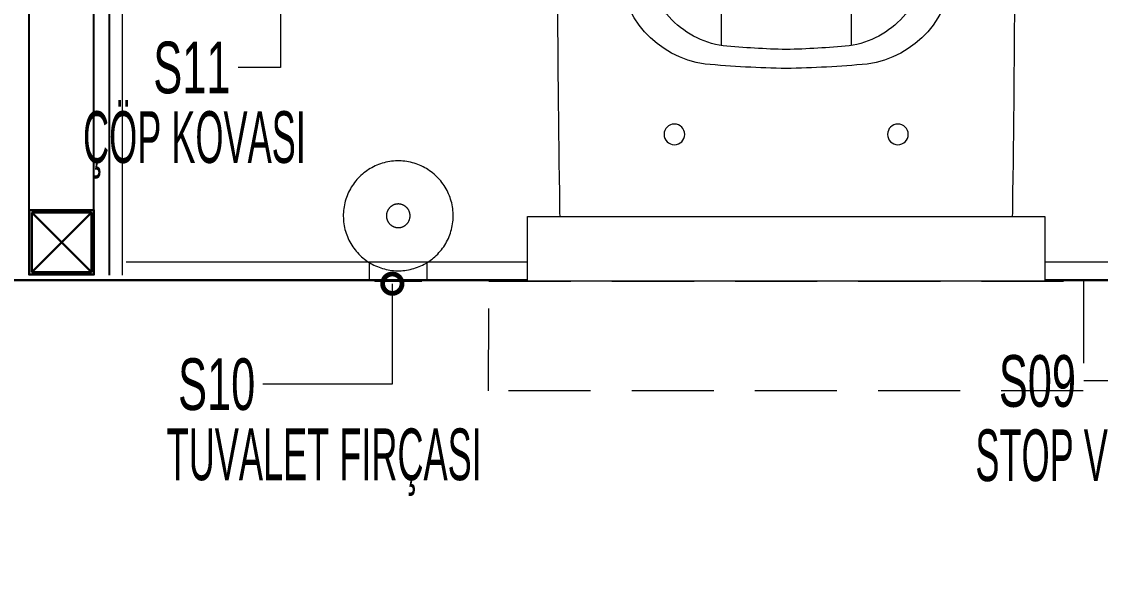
# Model space of a CAD drawing. Header units: centimetres. Extents: x 5488 to 20269, y -31398 to -19684.
# Drawn here: x 8652.9 to 8736.3, y -23219.6 to -23176.7 of the extents above; entities that cross this region are included whole.
import ezdxf
from ezdxf import colors
from ezdxf.entities.mleader import LeaderData, LeaderLine
from ezdxf.math import Vec2, Vec3

# ---------------------------------------------------------------- set-up
doc = ezdxf.new("R2010")
doc.units = ezdxf.units.CM
doc.set_wipeout_variables(frame=1)
doc.linetypes.add('2202_Autoban_Istinye Park_Food Hall_Yerlesim_Plan_Altlik$0$2202_Autoban_Istinye Park_Food Hall_PLAN_altlik_20220517$0$2202_Autoban_Istinye Park_Food Hall_PLAN_altlik_20220506$0$HIDDEN', pattern=[9.525, 6.35, -3.175])
for name, color, linetype, lineweight in [('xxx_Auto_Duvar_Duvar Plan Kesit', 7, 'Continuous', 30), ('xxx_Auto_Kaplama_Ahşap', 34, 'Continuous', 0), ('xxx_Auto_Kaplama_Ahşap Tarama', 16, 'Continuous', 5), ('xxx_Auto_Kaplama_Seramik', 182, 'Continuous', 13), ('xxx_Auto_Konstruksiyon_Metal', 141, 'Continuous', 0), ('xxx_Auto_SIGN_GENERAL', 51, 'Continuous', 0), ('xxx_Auto_Tefris_Tefris', 32, 'Continuous', 15)]:
    doc.layers.add(name, color=color, linetype=linetype, lineweight=lineweight)
doc.layers.add('xxx_Autowipeout', color=7, linetype='Continuous')
doc.layers.add('xxx_Autoxxx_Auto_Duvar_Alcipan', color=51, linetype='Continuous')
doc.styles.add('AUTOBAN', font='')
doc.styles.add('ROMANS', font='romans')
doc.styles.get('AUTOBAN').set_extended_font_data('Helvetica Normal Tr')

# ---------------------------------------------------------------- blocks, each defined once
blk = doc.blocks.new('_DotSmall')
at = {"color": 0, "linetype": 'ByBlock', "const_width": 0.5}
blk.add_lwpolyline([(-0.0625, 0, 1), (0.0625, 0, 1)], format="xyb", close=True, dxfattribs=at)
blk = doc.blocks.new('x2202_Autoban_Istinye Park_Food Hall_PLAN_altlik_20220517$0$2202_Autoban_Istinye Park_Food Hall_PLAN_altlik_20220506$0$S02_plan')
for points in [[(-12.889, 36.37), (-12.889, 24.238)], [(-10.862, 25.013), (-11.034, 36.395)], [(10.862, 25.013), (11.034, 36.395)], [(12.889, 36.37), (12.889, 24.238)], [(-1.095, 32.966), (0, 32.966)], [(1.095, 32.966), (0, 32.966)], [(-5.016, 28.868), (-5.016, 18.217)], [(5.015, 28.868), (5.015, 18.216)], [(-17.4, 0), (17.4, 0)]]:
    blk.add_lwpolyline(points)
for centre in [(-8.642, 11.348), (8.642, 11.348)]:
    blk.add_circle(centre, 0.8)
for centre, radius, start, end in [((-0.062, 36.572), 17.506, 89.7974, 129.22758), ((0.062, 36.572), 17.506, 50.77242, 90.2026), ((0.263, 36.287), 17.933, 129.45495, 179.07193), ((-0.263, 36.287), 17.933, 0.92807, 50.54505), ((-0.01, 36.345), 12.926, 89.95741, 141.99514), ((0.01, 36.345), 12.926, 38.00486, 90.04259), ((-0.01, 36.345), 11.136, 89.95741, 141.99514), ((0.01, 36.345), 11.136, 38.00486, 90.04259), ((-0.374, 36.544), 12.517, 141.68433, 180.79765), ((0.374, 36.544), 12.517, 359.20235, 38.31567), ((0.252, 36.44), 11.286, 143.24276, 180.23273), ((-0.252, 36.44), 11.286, 359.76727, 36.75724), ((1582.2, 29.996), 1599.881, 179.764303, 181.0743), ((-1582.2, 29.996), 1599.881, 358.9257, 0.235697), ((-1.124, 29.072), 3.894, 89.72209, 181.97048), ((1.124, 29.072), 3.894, 358.02952, 90.27791), ((-5.197, 24.405), 7.694, 181.24623, 262.05724), ((-3.628, 25.23), 7.238, 181.71562, 221.4572), ((5.197, 24.405), 7.694, 277.94276, 358.75377), ((3.628, 25.23), 7.238, 318.5428, 358.28438), ((-3.792, 25.217), 7.106, 222.2561, 261.19345), ((3.792, 25.217), 7.106, 278.80655, 317.7439), ((1.957, 93.93), 76.044, 264.84125, 268.52514), ((-1.957, 93.93), 76.044, 271.47486, 275.15875), ((1.657, 104.235), 87.808, 264.82698, 268.9188), ((-1.657, 104.235), 87.808, 271.0812, 275.17302)]:
    blk.add_arc(centre, radius, start, end)
blk = doc.blocks.new('x2202_Autoban_Istinye Park_Food Hall_PLAN_altlik_20220517$0$2202_Autoban_Istinye Park_Food Hall_PLAN_altlik_20220506$0$S11_plan')
for p, q in [((-1.79, 0), (1.79, 0)), ((1.79, 0), (1.792, 0)), ((-2.25, -0.19), (-2.249, -0.185)), ((-2.25, -0.195), (-2.25, -0.19)), ((-2.25, -0.2), (-2.25, -0.195)), ((-2.25, -1.444), (-2.25, -0.2)), ((-2.249, -0.18), (-2.248, -0.175)), ((-2.249, -0.185), (-2.249, -0.18)), ((-2.248, -0.175), (-2.247, -0.169)), ((-2.247, -0.169), (-2.246, -0.164)), ((-2.246, -0.164), (-2.244, -0.16)), ((-2.244, -0.16), (-2.243, -0.155)), ((-2.243, -0.155), (-2.241, -0.15)), ((-2.241, -0.15), (-2.24, -0.145)), ((-2.24, -0.145), (-2.238, -0.14)), ((-2.238, -0.14), (-2.235, -0.136)), ((-2.235, -0.136), (-2.233, -0.131)), ((-2.233, -0.131), (-2.231, -0.126)), ((-2.231, -0.126), (-2.228, -0.122)), ((-2.228, -0.122), (-2.225, -0.118)), ((-2.225, -0.118), (-2.223, -0.113)), ((-2.223, -0.113), (-2.22, -0.109)), ((-2.22, -0.109), (-2.216, -0.105)), ((-2.216, -0.105), (-2.213, -0.101)), ((-2.213, -0.101), (-2.21, -0.098)), ((-2.21, -0.098), (-2.206, -0.094)), ((-2.206, -0.094), (-2.202, -0.09)), ((-2.202, -0.09), (-2.199, -0.087)), ((-2.199, -0.087), (-2.195, -0.084)), ((-2.195, -0.084), (-2.191, -0.08)), ((-2.191, -0.08), (-2.187, -0.077)), ((-2.187, -0.077), (-2.182, -0.075)), ((-2.182, -0.075), (-2.178, -0.072)), ((-2.178, -0.072), (-2.174, -0.069)), ((-2.174, -0.069), (-2.169, -0.067)), ((-2.169, -0.067), (-2.164, -0.065)), ((-2.164, -0.065), (-2.16, -0.062)), ((-2.16, -0.062), (-2.155, -0.06)), ((-2.155, -0.06), (-2.15, -0.059)), ((-2.15, -0.059), (-2.145, -0.057)), ((-2.145, -0.057), (-2.14, -0.056)), ((-2.14, -0.056), (-2.136, -0.054)), ((-2.136, -0.054), (-2.131, -0.053)), ((-2.131, -0.053), (-2.125, -0.052)), ((-2.125, -0.052), (-2.12, -0.051)), ((-2.12, -0.051), (-2.115, -0.051)), ((-2.115, -0.051), (-2.11, -0.05)), ((-2.11, -0.05), (-2.105, -0.05)), ((-2.105, -0.05), (-2.1, -0.05)), ((-2.1, -0.05), (2.1, -0.05)), ((-1.84, -0.042), (-1.839, -0.041)), ((-1.84, -0.044), (-1.84, -0.042)), ((-1.84, -0.046), (-1.84, -0.044)), ((-1.84, -0.047), (-1.84, -0.046)), ((-1.84, -0.049), (-1.84, -0.047)), ((-1.84, -0.05), (-1.84, -0.049)), ((-1.839, -0.037), (-1.838, -0.036)), ((-1.839, -0.039), (-1.839, -0.037)), ((-1.839, -0.041), (-1.839, -0.039)), ((-1.838, -0.034), (-1.837, -0.032)), ((-1.838, -0.036), (-1.838, -0.034)), ((-1.837, -0.032), (-1.836, -0.031)), ((-1.836, -0.029), (-1.835, -0.028)), ((-1.836, -0.031), (-1.836, -0.029)), ((-1.835, -0.028), (-1.834, -0.026)), ((-1.834, -0.026), (-1.833, -0.024)), ((-1.833, -0.024), (-1.832, -0.023)), ((-1.832, -0.022), (-1.831, -0.02)), ((-1.832, -0.023), (-1.832, -0.022)), ((-1.831, -0.02), (-1.829, -0.019)), ((-1.829, -0.019), (-1.828, -0.017)), ((-1.828, -0.017), (-1.827, -0.016)), ((-1.827, -0.016), (-1.826, -0.015)), ((-1.826, -0.015), (-1.825, -0.014)), ((-1.825, -0.014), (-1.824, -0.013)), ((-1.824, -0.013), (-1.822, -0.011)), ((-1.822, -0.011), (-1.821, -0.01)), ((-1.821, -0.01), (-1.819, -0.009)), ((-1.819, -0.009), (-1.818, -0.008)), ((-1.818, -0.008), (-1.817, -0.007)), ((-1.817, -0.007), (-1.815, -0.007)), ((-1.815, -0.007), (-1.814, -0.006)), ((-1.814, -0.006), (-1.812, -0.005)), ((-1.812, -0.005), (-1.811, -0.004)), ((-1.811, -0.004), (-1.809, -0.004)), ((-1.809, -0.004), (-1.807, -0.003)), ((-1.807, -0.003), (-1.806, -0.002)), ((-1.806, -0.002), (-1.804, -0.002)), ((-1.804, -0.002), (-1.802, -0.001)), ((-1.802, -0.001), (-1.801, -0.001)), ((-1.801, -0.001), (-1.799, -0.001)), ((-1.799, -0.001), (-1.797, 0)), ((-1.797, 0), (-1.796, 0)), ((-1.796, 0), (-1.794, 0)), ((-1.794, 0), (-1.792, 0)), ((-1.792, 0), (-1.79, 0)), ((-0.645, -0.849), (-0.503, -0.83)), ((-0.503, -0.83), (-0.359, -0.815)), ((-0.359, -0.815), (-0.216, -0.805)), ((-0.216, -0.805), (-0.072, -0.801)), ((-0.072, -0.801), (0.072, -0.801)), ((0.072, -0.801), (0.216, -0.805)), ((0.216, -0.805), (0.359, -0.815)), ((0.359, -0.815), (0.503, -0.83)), ((0.503, -0.83), (0.645, -0.849)), ((1.792, 0), (1.794, 0)), ((1.794, 0), (1.796, 0)), ((1.796, 0), (1.797, 0)), ((1.797, 0), (1.799, -0.001)), ((1.799, -0.001), (1.801, -0.001)), ((1.801, -0.001), (1.802, -0.001)), ((1.802, -0.001), (1.804, -0.002)), ((1.804, -0.002), (1.806, -0.002)), ((1.806, -0.002), (1.807, -0.003)), ((1.807, -0.003), (1.809, -0.004)), ((1.809, -0.004), (1.811, -0.004)), ((1.811, -0.004), (1.812, -0.005)), ((1.812, -0.005), (1.814, -0.006)), ((1.814, -0.006), (1.815, -0.007)), ((1.815, -0.007), (1.817, -0.007)), ((1.817, -0.007), (1.818, -0.008)), ((1.818, -0.008), (1.819, -0.009)), ((1.819, -0.009), (1.821, -0.01)), ((1.821, -0.01), (1.822, -0.011)), ((1.822, -0.011), (1.824, -0.013)), ((1.824, -0.013), (1.825, -0.014)), ((1.825, -0.014), (1.826, -0.015)), ((1.826, -0.015), (1.827, -0.016)), ((1.827, -0.016), (1.828, -0.017)), ((1.828, -0.017), (1.829, -0.019)), ((1.829, -0.019), (1.831, -0.02)), ((1.831, -0.02), (1.832, -0.022)), ((1.832, -0.022), (1.832, -0.023)), ((1.832, -0.023), (1.833, -0.024)), ((1.833, -0.024), (1.834, -0.026)), ((1.834, -0.026), (1.835, -0.028)), ((1.835, -0.028), (1.836, -0.029)), ((1.836, -0.029), (1.836, -0.031)), ((1.836, -0.031), (1.837, -0.032)), ((1.837, -0.032), (1.838, -0.034)), ((1.838, -0.034), (1.838, -0.036)), ((1.838, -0.036), (1.839, -0.037)), ((1.839, -0.037), (1.839, -0.039)), ((1.839, -0.039), (1.839, -0.041)), ((1.839, -0.041), (1.84, -0.042)), ((1.84, -0.042), (1.84, -0.044)), ((1.84, -0.044), (1.84, -0.046)), ((1.84, -0.046), (1.84, -0.047)), ((1.84, -0.047), (1.84, -0.049)), ((1.84, -0.049), (1.84, -0.05)), ((2.1, -0.05), (2.105, -0.05)), ((2.105, -0.05), (2.11, -0.05)), ((2.11, -0.05), (2.115, -0.051)), ((2.115, -0.051), (2.12, -0.051)), ((2.12, -0.051), (2.125, -0.052)), ((2.125, -0.052), (2.131, -0.053)), ((2.131, -0.053), (2.136, -0.054)), ((2.136, -0.054), (2.14, -0.056)), ((2.14, -0.056), (2.145, -0.057)), ((2.145, -0.057), (2.15, -0.059)), ((2.15, -0.059), (2.155, -0.06)), ((2.155, -0.06), (2.16, -0.062)), ((2.16, -0.062), (2.164, -0.065)), ((2.164, -0.065), (2.169, -0.067)), ((2.169, -0.067), (2.174, -0.069)), ((2.174, -0.069), (2.178, -0.072)), ((2.178, -0.072), (2.182, -0.075)), ((2.182, -0.075), (2.187, -0.077)), ((2.187, -0.077), (2.191, -0.08)), ((2.191, -0.08), (2.195, -0.084)), ((2.195, -0.084), (2.199, -0.087)), ((2.199, -0.087), (2.202, -0.09)), ((2.202, -0.09), (2.206, -0.094)), ((2.206, -0.094), (2.21, -0.098)), ((2.21, -0.098), (2.213, -0.101)), ((2.213, -0.101), (2.216, -0.105)), ((2.216, -0.105), (2.22, -0.109)), ((2.22, -0.109), (2.223, -0.113)), ((2.223, -0.113), (2.225, -0.118)), ((2.225, -0.118), (2.228, -0.122)), ((2.228, -0.122), (2.231, -0.126)), ((2.231, -0.126), (2.233, -0.131)), ((2.233, -0.131), (2.235, -0.136)), ((2.235, -0.136), (2.238, -0.14)), ((2.238, -0.14), (2.24, -0.145)), ((2.24, -0.145), (2.241, -0.15)), ((2.241, -0.15), (2.243, -0.155)), ((2.243, -0.155), (2.244, -0.16)), ((2.244, -0.16), (2.246, -0.164)), ((2.246, -0.164), (2.247, -0.169)), ((2.247, -0.169), (2.248, -0.175)), ((2.248, -0.175), (2.249, -0.18)), ((2.249, -0.18), (2.249, -0.185)), ((2.249, -0.185), (2.25, -0.19)), ((2.25, -0.19), (2.25, -0.195)), ((2.25, -0.195), (2.25, -0.2)), ((2.25, -0.2), (2.25, -1.444)), ((-2.612, -1.698), (-2.494, -1.609)), ((-2.494, -1.609), (-2.374, -1.525)), ((-2.374, -1.525), (-2.25, -1.444)), ((-2.25, -1.444), (-2.13, -1.372)), ((-2.13, -1.372), (-2.004, -1.302)), ((-2.004, -1.302), (-1.876, -1.237)), ((-1.876, -1.237), (-1.746, -1.175)), ((-1.746, -1.175), (-1.614, -1.118)), ((-1.614, -1.118), (-1.48, -1.066)), ((-1.48, -1.066), (-1.344, -1.018)), ((-1.344, -1.018), (-1.207, -0.975)), ((-1.207, -0.975), (-1.068, -0.936)), ((-1.068, -0.936), (-0.928, -0.903)), ((-0.928, -0.903), (-0.787, -0.874)), ((-0.787, -0.874), (-0.645, -0.849)), ((0.645, -0.849), (0.787, -0.874)), ((0.787, -0.874), (0.928, -0.903)), ((0.928, -0.903), (1.068, -0.936)), ((1.068, -0.936), (1.207, -0.975)), ((1.207, -0.975), (1.344, -1.018)), ((1.344, -1.018), (1.48, -1.066)), ((1.48, -1.066), (1.614, -1.118)), ((1.614, -1.118), (1.746, -1.175)), ((1.746, -1.175), (1.876, -1.237)), ((1.876, -1.237), (2.004, -1.302)), ((2.004, -1.302), (2.13, -1.372)), ((2.13, -1.372), (2.169, -1.397)), ((2.169, -1.397), (2.209, -1.421)), ((2.209, -1.421), (2.25, -1.444)), ((2.25, -1.444), (2.374, -1.525)), ((2.374, -1.525), (2.494, -1.609)), ((2.494, -1.609), (2.612, -1.698)), ((-3.431, -2.541), (-3.342, -2.424)), ((-3.342, -2.424), (-3.248, -2.31)), ((-3.248, -2.31), (-3.152, -2.199)), ((-3.152, -2.199), (-3.051, -2.091)), ((-3.051, -2.091), (-2.946, -1.987)), ((-2.946, -1.987), (-2.838, -1.887)), ((-2.838, -1.887), (-2.727, -1.79)), ((-2.727, -1.79), (-2.612, -1.698)), ((2.612, -1.698), (2.727, -1.79)), ((2.727, -1.79), (2.838, -1.887)), ((2.838, -1.887), (2.946, -1.987)), ((2.946, -1.987), (3.051, -2.091)), ((3.051, -2.091), (3.152, -2.199)), ((3.152, -2.199), (3.248, -2.31)), ((3.248, -2.31), (3.342, -2.424)), ((3.342, -2.424), (3.431, -2.541)), ((-3.933, -3.44), (-3.875, -3.304)), ((-3.875, -3.304), (-3.812, -3.171)), ((-3.812, -3.171), (-3.745, -3.04)), ((-3.745, -3.04), (-3.673, -2.911)), ((-3.673, -2.911), (-3.596, -2.785)), ((-3.596, -2.785), (-3.516, -2.662)), ((-3.516, -2.662), (-3.431, -2.541)), ((3.431, -2.541), (3.516, -2.662)), ((3.516, -2.662), (3.596, -2.785)), ((3.596, -2.785), (3.673, -2.911)), ((3.673, -2.911), (3.745, -3.04)), ((3.745, -3.04), (3.812, -3.171)), ((3.812, -3.171), (3.875, -3.304)), ((3.875, -3.304), (3.933, -3.44)), ((-4.181, -4.287), (-4.152, -4.142)), ((-4.152, -4.142), (-4.118, -3.999)), ((-4.118, -3.999), (-4.079, -3.857)), ((-4.079, -3.857), (-4.035, -3.716)), ((-4.035, -3.716), (-3.987, -3.577)), ((-3.987, -3.577), (-3.933, -3.44)), ((-0.274, -4.177), (-0.243, -4.168)), ((-0.243, -4.168), (-0.212, -4.16)), ((-0.212, -4.16), (-0.181, -4.153)), ((-0.181, -4.153), (-0.15, -4.147)), ((-0.15, -4.147), (-0.119, -4.143)), ((-0.119, -4.143), (-0.087, -4.139)), ((-0.087, -4.139), (-0.056, -4.137)), ((-0.056, -4.137), (-0.024, -4.135)), ((-0.024, -4.135), (0.008, -4.135)), ((0.008, -4.135), (0.04, -4.136)), ((0.04, -4.136), (0.071, -4.138)), ((0.071, -4.138), (0.103, -4.141)), ((0.103, -4.141), (0.135, -4.145)), ((0.135, -4.145), (0.166, -4.15)), ((0.166, -4.15), (0.197, -4.156)), ((0.197, -4.156), (0.228, -4.164)), ((0.228, -4.164), (0.258, -4.172)), ((3.933, -3.44), (3.987, -3.577)), ((3.987, -3.577), (4.035, -3.716)), ((4.035, -3.716), (4.079, -3.857)), ((4.079, -3.857), (4.118, -3.999)), ((4.118, -3.999), (4.152, -4.142)), ((4.152, -4.142), (4.181, -4.287)), ((-4.25, -5.02), (-4.246, -4.872)), ((-4.246, -4.872), (-4.238, -4.725)), ((-4.238, -4.725), (-4.224, -4.578)), ((-4.224, -4.578), (-4.205, -4.432)), ((-4.205, -4.432), (-4.181, -4.287)), ((-0.915, -5.034), (-0.914, -5.002)), ((-0.914, -5.002), (-0.912, -4.971)), ((-0.912, -4.971), (-0.908, -4.939)), ((-0.908, -4.939), (-0.904, -4.908)), ((-0.904, -4.908), (-0.898, -4.876)), ((-0.898, -4.876), (-0.892, -4.845)), ((-0.892, -4.845), (-0.884, -4.814)), ((-0.884, -4.814), (-0.875, -4.784)), ((-0.875, -4.784), (-0.866, -4.754)), ((-0.866, -4.754), (-0.855, -4.724)), ((-0.855, -4.724), (-0.843, -4.694)), ((-0.843, -4.694), (-0.83, -4.665)), ((-0.83, -4.665), (-0.816, -4.637)), ((-0.816, -4.637), (-0.802, -4.609)), ((-0.802, -4.609), (-0.786, -4.581)), ((-0.786, -4.581), (-0.769, -4.554)), ((-0.769, -4.554), (-0.751, -4.528)), ((-0.751, -4.528), (-0.733, -4.502)), ((-0.733, -4.502), (-0.713, -4.477)), ((-0.713, -4.477), (-0.693, -4.452)), ((-0.693, -4.452), (-0.672, -4.429)), ((-0.672, -4.429), (-0.65, -4.406)), ((-0.65, -4.406), (-0.627, -4.384)), ((-0.627, -4.384), (-0.604, -4.362)), ((-0.604, -4.362), (-0.579, -4.342)), ((-0.579, -4.342), (-0.554, -4.322)), ((-0.554, -4.322), (-0.529, -4.303)), ((-0.529, -4.303), (-0.503, -4.285)), ((-0.503, -4.285), (-0.476, -4.268)), ((-0.476, -4.268), (-0.448, -4.252)), ((-0.448, -4.252), (-0.42, -4.237)), ((-0.42, -4.237), (-0.392, -4.223)), ((-0.392, -4.223), (-0.363, -4.21)), ((-0.363, -4.21), (-0.334, -4.198)), ((-0.334, -4.198), (-0.304, -4.187)), ((-0.304, -4.187), (-0.274, -4.177)), ((0.258, -4.172), (0.289, -4.182)), ((0.289, -4.182), (0.319, -4.192)), ((0.319, -4.192), (0.348, -4.204)), ((0.348, -4.204), (0.377, -4.216)), ((0.377, -4.216), (0.406, -4.23)), ((0.406, -4.23), (0.434, -4.245)), ((0.434, -4.245), (0.462, -4.26)), ((0.462, -4.26), (0.489, -4.277)), ((0.489, -4.277), (0.516, -4.294)), ((0.516, -4.294), (0.542, -4.313)), ((0.542, -4.313), (0.567, -4.332)), ((0.567, -4.332), (0.592, -4.352)), ((0.592, -4.352), (0.615, -4.373)), ((0.615, -4.373), (0.639, -4.395)), ((0.639, -4.395), (0.661, -4.417)), ((0.661, -4.417), (0.682, -4.441)), ((0.682, -4.441), (0.703, -4.465)), ((0.703, -4.465), (0.723, -4.489)), ((0.723, -4.489), (0.742, -4.515)), ((0.742, -4.515), (0.76, -4.541)), ((0.76, -4.541), (0.777, -4.568)), ((0.777, -4.568), (0.794, -4.595)), ((0.794, -4.595), (0.809, -4.623)), ((0.809, -4.623), (0.823, -4.651)), ((0.823, -4.651), (0.837, -4.68)), ((0.837, -4.68), (0.849, -4.709)), ((0.849, -4.709), (0.86, -4.739)), ((0.86, -4.739), (0.871, -4.769)), ((0.871, -4.769), (0.88, -4.799)), ((0.88, -4.799), (0.888, -4.83)), ((0.888, -4.83), (0.895, -4.861)), ((0.895, -4.861), (0.901, -4.892)), ((0.901, -4.892), (0.906, -4.923)), ((0.906, -4.923), (0.91, -4.955)), ((0.91, -4.955), (0.913, -4.987)), ((0.913, -4.987), (0.914, -5.018)), ((4.181, -4.287), (4.205, -4.432)), ((4.205, -4.432), (4.224, -4.578)), ((4.224, -4.578), (4.238, -4.725)), ((4.238, -4.725), (4.246, -4.872)), ((4.246, -4.872), (4.25, -5.02)), ((-4.248, -5.167), (-4.25, -5.02)), ((-4.242, -5.314), (-4.248, -5.167)), ((-4.23, -5.461), (-4.242, -5.314)), ((-4.213, -5.608), (-4.23, -5.461)), ((-4.191, -5.753), (-4.213, -5.608)), ((-4.165, -5.898), (-4.191, -5.753)), ((-0.915, -5.066), (-0.915, -5.034)), ((-0.914, -5.098), (-0.915, -5.066)), ((-0.912, -5.129), (-0.914, -5.098)), ((-0.908, -5.161), (-0.912, -5.129)), ((-0.904, -5.192), (-0.908, -5.161)), ((-0.898, -5.224), (-0.904, -5.192)), ((-0.892, -5.255), (-0.898, -5.224)), ((-0.884, -5.286), (-0.892, -5.255)), ((-0.875, -5.316), (-0.884, -5.286)), ((-0.866, -5.346), (-0.875, -5.316)), ((-0.855, -5.376), (-0.866, -5.346)), ((-0.843, -5.406), (-0.855, -5.376)), ((-0.83, -5.435), (-0.843, -5.406)), ((-0.816, -5.463), (-0.83, -5.435)), ((-0.802, -5.491), (-0.816, -5.463)), ((-0.786, -5.519), (-0.802, -5.491)), ((-0.769, -5.546), (-0.786, -5.519)), ((-0.751, -5.572), (-0.769, -5.546)), ((-0.733, -5.598), (-0.751, -5.572)), ((-0.713, -5.623), (-0.733, -5.598)), ((-0.693, -5.648), (-0.713, -5.623)), ((-0.672, -5.671), (-0.693, -5.648)), ((-0.65, -5.694), (-0.672, -5.671)), ((-0.627, -5.716), (-0.65, -5.694)), ((-0.604, -5.738), (-0.627, -5.716)), ((-0.579, -5.758), (-0.604, -5.738)), ((-0.554, -5.778), (-0.579, -5.758)), ((-0.529, -5.797), (-0.554, -5.778)), ((-0.503, -5.815), (-0.529, -5.797)), ((-0.476, -5.832), (-0.503, -5.815)), ((-0.448, -5.848), (-0.476, -5.832)), ((0.462, -5.84), (0.434, -5.855)), ((0.489, -5.823), (0.462, -5.84)), ((0.516, -5.806), (0.489, -5.823)), ((0.542, -5.787), (0.516, -5.806)), ((0.567, -5.768), (0.542, -5.787)), ((0.592, -5.748), (0.567, -5.768)), ((0.615, -5.727), (0.592, -5.748)), ((0.639, -5.705), (0.615, -5.727)), ((0.661, -5.683), (0.639, -5.705)), ((0.682, -5.659), (0.661, -5.683)), ((0.703, -5.635), (0.682, -5.659)), ((0.723, -5.611), (0.703, -5.635)), ((0.742, -5.585), (0.723, -5.611)), ((0.76, -5.559), (0.742, -5.585)), ((0.777, -5.532), (0.76, -5.559)), ((0.794, -5.505), (0.777, -5.532)), ((0.809, -5.477), (0.794, -5.505)), ((0.823, -5.449), (0.809, -5.477)), ((0.837, -5.42), (0.823, -5.449)), ((0.849, -5.391), (0.837, -5.42)), ((0.86, -5.361), (0.849, -5.391)), ((0.871, -5.331), (0.86, -5.361)), ((0.88, -5.301), (0.871, -5.331)), ((0.888, -5.27), (0.88, -5.301)), ((0.895, -5.239), (0.888, -5.27)), ((0.901, -5.208), (0.895, -5.239)), ((0.906, -5.177), (0.901, -5.208)), ((0.91, -5.145), (0.906, -5.177)), ((0.913, -5.113), (0.91, -5.145)), ((0.914, -5.082), (0.913, -5.113)), ((0.914, -5.018), (0.915, -5.05)), ((0.915, -5.05), (0.914, -5.082)), ((4.191, -5.753), (4.165, -5.898)), ((4.213, -5.608), (4.191, -5.753)), ((4.23, -5.461), (4.213, -5.608)), ((4.242, -5.314), (4.23, -5.461)), ((4.248, -5.167), (4.242, -5.314)), ((4.25, -5.02), (4.248, -5.167)), ((-4.133, -6.042), (-4.165, -5.898)), ((-4.096, -6.185), (-4.133, -6.042)), ((-4.054, -6.326), (-4.096, -6.185)), ((-4.007, -6.466), (-4.054, -6.326)), ((-3.956, -6.604), (-4.007, -6.466)), ((-3.899, -6.74), (-3.956, -6.604)), ((-0.42, -5.863), (-0.448, -5.848)), ((-0.392, -5.877), (-0.42, -5.863)), ((-0.363, -5.89), (-0.392, -5.877)), ((-0.334, -5.902), (-0.363, -5.89)), ((-0.304, -5.913), (-0.334, -5.902)), ((-0.274, -5.923), (-0.304, -5.913)), ((-0.243, -5.932), (-0.274, -5.923)), ((-0.212, -5.94), (-0.243, -5.932)), ((-0.181, -5.947), (-0.212, -5.94)), ((-0.15, -5.953), (-0.181, -5.947)), ((-0.119, -5.957), (-0.15, -5.953)), ((-0.087, -5.961), (-0.119, -5.957)), ((-0.056, -5.963), (-0.087, -5.961)), ((-0.024, -5.965), (-0.056, -5.963)), ((0.008, -5.965), (-0.024, -5.965)), ((0.04, -5.964), (0.008, -5.965)), ((0.071, -5.962), (0.04, -5.964)), ((0.103, -5.959), (0.071, -5.962)), ((0.135, -5.955), (0.103, -5.959)), ((0.166, -5.95), (0.135, -5.955)), ((0.197, -5.944), (0.166, -5.95)), ((0.228, -5.936), (0.197, -5.944)), ((0.258, -5.928), (0.228, -5.936)), ((0.289, -5.918), (0.258, -5.928)), ((0.319, -5.908), (0.289, -5.918)), ((0.348, -5.896), (0.319, -5.908)), ((0.377, -5.884), (0.348, -5.896)), ((0.406, -5.87), (0.377, -5.884)), ((0.434, -5.855), (0.406, -5.87)), ((3.956, -6.604), (3.899, -6.74)), ((4.007, -6.466), (3.956, -6.604)), ((4.054, -6.326), (4.007, -6.466)), ((4.096, -6.185), (4.054, -6.326)), ((4.133, -6.042), (4.096, -6.185)), ((4.165, -5.898), (4.133, -6.042)), ((-3.838, -6.874), (-3.899, -6.74)), ((-3.773, -7.006), (-3.838, -6.874)), ((-3.703, -7.136), (-3.773, -7.006)), ((-3.628, -7.263), (-3.703, -7.136)), ((-3.549, -7.388), (-3.628, -7.263)), ((-3.466, -7.509), (-3.549, -7.388)), ((3.549, -7.388), (3.466, -7.509)), ((3.628, -7.263), (3.549, -7.388)), ((3.703, -7.136), (3.628, -7.263)), ((3.773, -7.006), (3.703, -7.136)), ((3.838, -6.874), (3.773, -7.006)), ((3.899, -6.74), (3.838, -6.874)), ((-3.379, -7.628), (-3.466, -7.509)), ((-3.287, -7.744), (-3.379, -7.628)), ((-3.192, -7.856), (-3.287, -7.744)), ((-3.093, -7.965), (-3.192, -7.856)), ((-2.99, -8.07), (-3.093, -7.965)), ((-2.883, -8.172), (-2.99, -8.07)), ((-2.773, -8.27), (-2.883, -8.172)), ((-2.66, -8.365), (-2.773, -8.27)), ((2.773, -8.27), (2.66, -8.365)), ((2.883, -8.172), (2.773, -8.27)), ((2.99, -8.07), (2.883, -8.172)), ((3.093, -7.965), (2.99, -8.07)), ((3.192, -7.856), (3.093, -7.965)), ((3.287, -7.744), (3.192, -7.856)), ((3.379, -7.628), (3.287, -7.744)), ((3.466, -7.509), (3.379, -7.628)), ((-2.543, -8.455), (-2.66, -8.365)), ((-2.424, -8.541), (-2.543, -8.455)), ((-2.301, -8.623), (-2.424, -8.541)), ((-2.176, -8.701), (-2.301, -8.623)), ((-2.048, -8.774), (-2.176, -8.701)), ((-1.918, -8.843), (-2.048, -8.774)), ((-1.785, -8.907), (-1.918, -8.843)), ((-1.65, -8.966), (-1.785, -8.907)), ((-1.514, -9.021), (-1.65, -8.966)), ((-1.375, -9.071), (-1.514, -9.021)), ((-1.235, -9.117), (-1.375, -9.071)), ((-1.093, -9.157), (-1.235, -9.117)), ((-0.95, -9.192), (-1.093, -9.157)), ((1.093, -9.157), (0.95, -9.192)), ((1.235, -9.117), (1.093, -9.157)), ((1.375, -9.071), (1.235, -9.117)), ((1.514, -9.021), (1.375, -9.071)), ((1.65, -8.966), (1.514, -9.021)), ((1.785, -8.907), (1.65, -8.966)), ((1.918, -8.843), (1.785, -8.907)), ((2.048, -8.774), (1.918, -8.843)), ((2.176, -8.701), (2.048, -8.774)), ((2.301, -8.623), (2.176, -8.701)), ((2.424, -8.541), (2.301, -8.623)), ((2.543, -8.455), (2.424, -8.541)), ((2.66, -8.365), (2.543, -8.455)), ((-0.806, -9.223), (-0.95, -9.192)), ((-0.661, -9.248), (-0.806, -9.223)), ((-0.515, -9.269), (-0.661, -9.248)), ((-0.368, -9.284), (-0.515, -9.269)), ((-0.221, -9.294), (-0.368, -9.284)), ((-0.074, -9.299), (-0.221, -9.294)), ((0.074, -9.299), (-0.074, -9.299)), ((0.221, -9.294), (0.074, -9.299)), ((0.368, -9.284), (0.221, -9.294)), ((0.515, -9.269), (0.368, -9.284)), ((0.661, -9.248), (0.515, -9.269)), ((0.806, -9.223), (0.661, -9.248)), ((0.95, -9.192), (0.806, -9.223))]:
    blk.add_line(p, q)
blk = doc.blocks.new('x2202_Autoban_Istinye Park_Food Hall_PLAN_altlik_20220517$0$2202_Autoban_Istinye Park_Food Hall_PLAN_altlik_20220506$0$S12-plan')
blk.add_wipeout([(-20, 5), (-20, 0), (20, 0), (20, 5)]).dxf.layer = 'xxx_Autowipeout'
blk.add_lwpolyline([(-20, 5), (20, 5), (20, 0), (-20, 0)], close=True)
blk = doc.blocks.new('WC TEFRIS')
at = {"layer": 'xxx_Auto_Tefris_Tefris', "xscale": -1}
blk.add_blockref('x2202_Autoban_Istinye Park_Food Hall_PLAN_altlik_20220517$0$2202_Autoban_Istinye Park_Food Hall_PLAN_altlik_20220506$0$S02_plan', (0, -2.5), dxfattribs=at)
at = {"layer": 'xxx_Auto_Tefris_Tefris', "xscale": -1, "rotation": 180}
blk.add_blockref('x2202_Autoban_Istinye Park_Food Hall_PLAN_altlik_20220517$0$2202_Autoban_Istinye Park_Food Hall_PLAN_altlik_20220506$0$S11_plan', (-30, -2.5), dxfattribs=at)
at = {"layer": 'xxx_Auto_Tefris_Tefris'}
blk.add_blockref('x2202_Autoban_Istinye Park_Food Hall_PLAN_altlik_20220517$0$2202_Autoban_Istinye Park_Food Hall_PLAN_altlik_20220506$0$S12-plan', (0, -2.5), dxfattribs=at)
at = {"layer": 'xxx_Auto_Tefris_Tefris', "linetype": '2202_Autoban_Istinye Park_Food Hall_Yerlesim_Plan_Altlik$0$2202_Autoban_Istinye Park_Food Hall_PLAN_altlik_20220517$0$2202_Autoban_Istinye Park_Food Hall_PLAN_altlik_20220506$0$HIDDEN'}
blk.add_lwpolyline([(-23, -2.5), (23, -2.5), (22.98, -10.98), (-23.02, -10.98)], close=True, dxfattribs=at)
blk = doc.blocks.new('kutu profil')
at = {"layer": 'xxx_Auto_Duvar_Duvar Plan Kesit', "color": 0}
for points in [[(0, -5), (5, -5), (5, 0), (0, 0)], [(0.2, -4.8), (4.8, -4.8), (4.8, -0.2), (0.2, -0.2)]]:
    blk.add_lwpolyline(points, close=True, dxfattribs=at)
blk.add_lwpolyline([(0.2, -4.8), (4.8, -0.2), (4.8, -4.8), (0.2, -0.2)], dxfattribs=at)
blk = doc.blocks.new('A$Cd4c68676')
at = {"layer": 'xxx_Auto_Kaplama_Seramik'}
for points in [[(240.308, -272.436), (240.308, -143.554)], [(240.608, -271.389), (342.668, -271.389), (342.668, -271.389)]]:
    blk.add_lwpolyline(points, dxfattribs=at)
at = {"layer": 'xxx_Autoxxx_Auto_Duvar_Alcipan'}
for points in [[(233.108, -272.436), (233.107, -142.354)], [(238.108, -272.436), (238.108, -142.354)], [(239.308, -272.436), (239.308, -143.554)]]:
    blk.add_lwpolyline(points, dxfattribs=at)
at = {"layer": 'xxx_Auto_Konstruksiyon_Metal', "xscale": -1, "rotation": 180}
blk.add_blockref('kutu profil', (233.108, -272.389), dxfattribs=at)
blk = doc.blocks.new('A$C1e03b758')
at = {"layer": 'xxx_Auto_SIGN_GENERAL', "color": 12, "char_height": 4, "attachment_point": 5, "line_spacing_factor": 0.75, "style": 'ROMANS'}
for s, width, insert in [('{\\fArial|b0|i0|c162|p34;\\W0.5;ÇÖP KOVASI}', 17.02363, (260.444, -733.463)), ('{\\fArial|b0|i0|c162|p34;\\W0.5;TUVALET FIRÇASI}', 24.16278, (270.48, -758.006)), ('{\\fArial|b0|i0|c162|p34;\\W0.5;STOP VALF}', 15.28284, (328.525, -757.49))]:
    blk.add_mtext_dynamic_manual_height_columns(s, width=width, gutter_width=20, heights=[0], dxfattribs=dict(at, insert=insert))
at = {"layer": 'xxx_Auto_SIGN_GENERAL', "color": 12}
ml = blk.add_multileader_mtext('Standard', dxfattribs=at)
ml.set_content('{\\W0.6;S11}', color=12, style='AUTOBAN')
ml.set_leader_properties()
ml.set_arrow_properties(name='DOTSMALL')
ml.build(insert=Vec2(0, 0))
ml.multileader.update_dxf_attribs({"has_text_frame": 1, "dogleg_length": 2.045, "arrow_head_size": 3})
ctx = ml.context
ctx.base_point, ctx.arrow_head_size, ctx.landing_gap_size, ctx.plane_origin = Vec3(257.942, -727.463), 3, 0.6, Vec3(222.144, -644.769)
ctx.text_align_type = 2
notes = []
notes.append((ctx, [(1, (1, 1, 0), (267.109, -727.463), (-1, 0), 3.281, [(0, [(267.109, -715.017)], 0, [])])]))
ctx.mtext.insert, ctx.mtext.width, ctx.mtext.defined_height, ctx.mtext.alignment, ctx.mtext.flow_direction = Vec3(263.228, -725.463), 4.20155, 4.28, 3, 5
ml = blk.add_multileader_mtext('Standard', dxfattribs=at)
ml.set_content('{\\W0.6;S10}', color=12, style='AUTOBAN')
ml.set_leader_properties()
ml.set_arrow_properties(name='DOTSMALL')
ml.build(insert=Vec2(0, 0))
ml.multileader.update_dxf_attribs({"has_text_frame": 1, "dogleg_length": 2.045, "arrow_head_size": 3})
ctx = ml.context
ctx.base_point, ctx.arrow_head_size, ctx.landing_gap_size, ctx.plane_origin = Vec3(258.831, -751.961), 3, 0.6, Vec3(230.781, -667.268)
ctx.text_align_type = 2
notes.append((ctx, [(1, (1, 1, 0), (275.746, -751.961), (-1, 0), 10, [(0, [(275.746, -744.191)], 0, [])])]))
ctx.mtext.insert, ctx.mtext.width, ctx.mtext.defined_height, ctx.mtext.alignment, ctx.mtext.flow_direction = Vec3(265.146, -749.961), 4.20155, 4.28, 3, 5
ml = blk.add_multileader_mtext('Standard', dxfattribs=at)
ml.set_content('{\\W0.6;S09}', color=12, style='AUTOBAN')
ml.set_leader_properties()
ml.set_arrow_properties(name='DOTSMALL')
ml.build(insert=Vec2(0, 0))
ml.multileader.update_dxf_attribs({"has_text_frame": 1, "dogleg_length": 2.045, "arrow_head_size": 3})
ctx = ml.context
ctx.base_point, ctx.arrow_head_size, ctx.landing_gap_size, ctx.plane_origin = Vec3(321.965, -751.713), 3, 0.6, Vec3(294.258, -667.02)
ctx.text_align_type = 2
notes.append((ctx, [(1, (1, 1, 0), (339.222, -751.713), (-1, 0), 10, [(0, [(339.222, -743.944)], 0, [])])]))
ctx.mtext.insert, ctx.mtext.width, ctx.mtext.defined_height, ctx.mtext.alignment, ctx.mtext.flow_direction = Vec3(328.622, -749.713), 4.20155, 4.28, 3, 5
for ctx, leaders in notes:
    for number, flags, end, landing, length, lines in leaders:
        leader = LeaderData()
        leader.index, (leader.has_last_leader_line, leader.has_dogleg_vector, leader.attachment_direction) = number, flags
        leader.last_leader_point, leader.dogleg_vector, leader.dogleg_length = Vec3(end), Vec3(landing), length
        for number, points, colour, breaks in lines:
            line = LeaderLine()
            line.index, line.vertices, line.color, line.breaks = number, Vec3.list(points), colors.encode_raw_color(colour), breaks
            leader.lines.append(line)
        ctx.leaders.append(leader)

msp = doc.modelspace()

# ---------------------------------------------------------------- block references
msp.add_blockref('A$Cd4c68676', (8420.383, -22923.935))

# ---------------------------------------------------------------- next in the draw order: linework, layer by layer
at = {"layer": 'xxx_Auto_Duvar_Duvar Plan Kesit'}
msp.add_lwpolyline([(8764.14, -22699.975), (8764.148, -23196.751), (8542.866, -23196.751), (8542.866, -22786.717)], dxfattribs=at)

# ---------------------------------------------------------------- next in the draw order: block references
at = {"layer": 'xxx_Auto_Kaplama_Ahşap'}
msp.add_blockref('A$C1e03b758', (8405.816, -22452.835), dxfattribs=at)

# ---------------------------------------------------------------- next in the draw order: block references
at = {"layer": 'xxx_Auto_Konstruksiyon_Metal'}
msp.add_blockref('WC TEFRIS', (8712.021, -23194.323), dxfattribs=at)

# ---------------------------------------------------------------- next in the draw order: hatches: boundary and pattern name
at = {"layer": 'xxx_Auto_Kaplama_Ahşap Tarama'}
h = msp.add_hatch(dxfattribs=at)
h.set_pattern_fill('AR-CONC', color=256, scale=0.5)
h.set_pattern_definition([(50, (809.53, -3617.59), (91.09233, -7.96954), [9.525, -104.775]), (355, (809.53, -3617.59), (-17.6217, 95.52842), [7.62, -83.8203]), (100.45144, (817.12, -3618.255), (73.47062, 87.55888), [8.095, -89.04512]), (46.1842, (809.53, -3592.19), (135.5395, -21.02116), [14.2875, -157.1625]), (96.63556, (820.83, -3593.94), (118.70207, 123.71306), [12.1425, -133.5678]), (351.18415, (809.53, -3592.19), (118.70207, 123.71306), [11.43, -125.72987]), (21, (822.23, -3598.54), (75.8072, -51.1326), [9.525, -104.775]), (326, (822.23, -3598.54), (30.901, 92.09398), [7.62, -83.82]), (71.45144, (828.55, -3602.8), (106.7082, 40.96138), [8.095, -89.04497]), (37.5, (809.53, -3617.59), (1.5443, 42.27752), [0, -82.804, 0, -85.09, 0, -84.1375]), (7.5, (809.53, -3617.59), (33.40983, 50.09029), [0, -48.514, 0, -80.899, 0, -32.0675]), (327.5, (781.21, -3617.59), (67.795298, -2.864372), [0, -31.75, 0, -99.06, 0, -131.445]), (317.5, (768.51, -3617.59), (74.06459, 12.71325), [0, -41.275, 0, -65.786, 0, -93.345])])
edge = h.paths.add_edge_path()
edge.add_line((9312.934, -27555.319), (9330.626, -27555.319))
edge.add_arc((9330.626, -27548.319), 7, 270, 349.55924)
edge.add_arc((-12655703.852, 2009176.564), 12827763.879, 350.8642093147, 350.8644691226)
edge.add_line((9346.746, -27492.157), (9332.45, -27492.157))
edge.add_line((9332.45, -27492.157), (9332.449, -27061.102))
edge.add_line((9332.449, -27061.102), (9346.746, -27061.102))
edge.add_arc((-12660642.429, -2064524.007), 12832765.905, 9.1355309233, 9.1357906395)
edge.add_arc((9330.626, -27004.939), 7, 10.44076, 90)
edge.add_line((9330.626, -26997.939), (9312.934, -26997.939))
edge.add_arc((9312.934, -27004.939), 7, 90, 170.48641)
edge.add_arc((10864.464, -27276.629), 1582.138, 170.069442, 189.930558)
edge.add_arc((9312.934, -27548.319), 7, 189.51359, 270)

doc.saveas('drawing.dxf')
